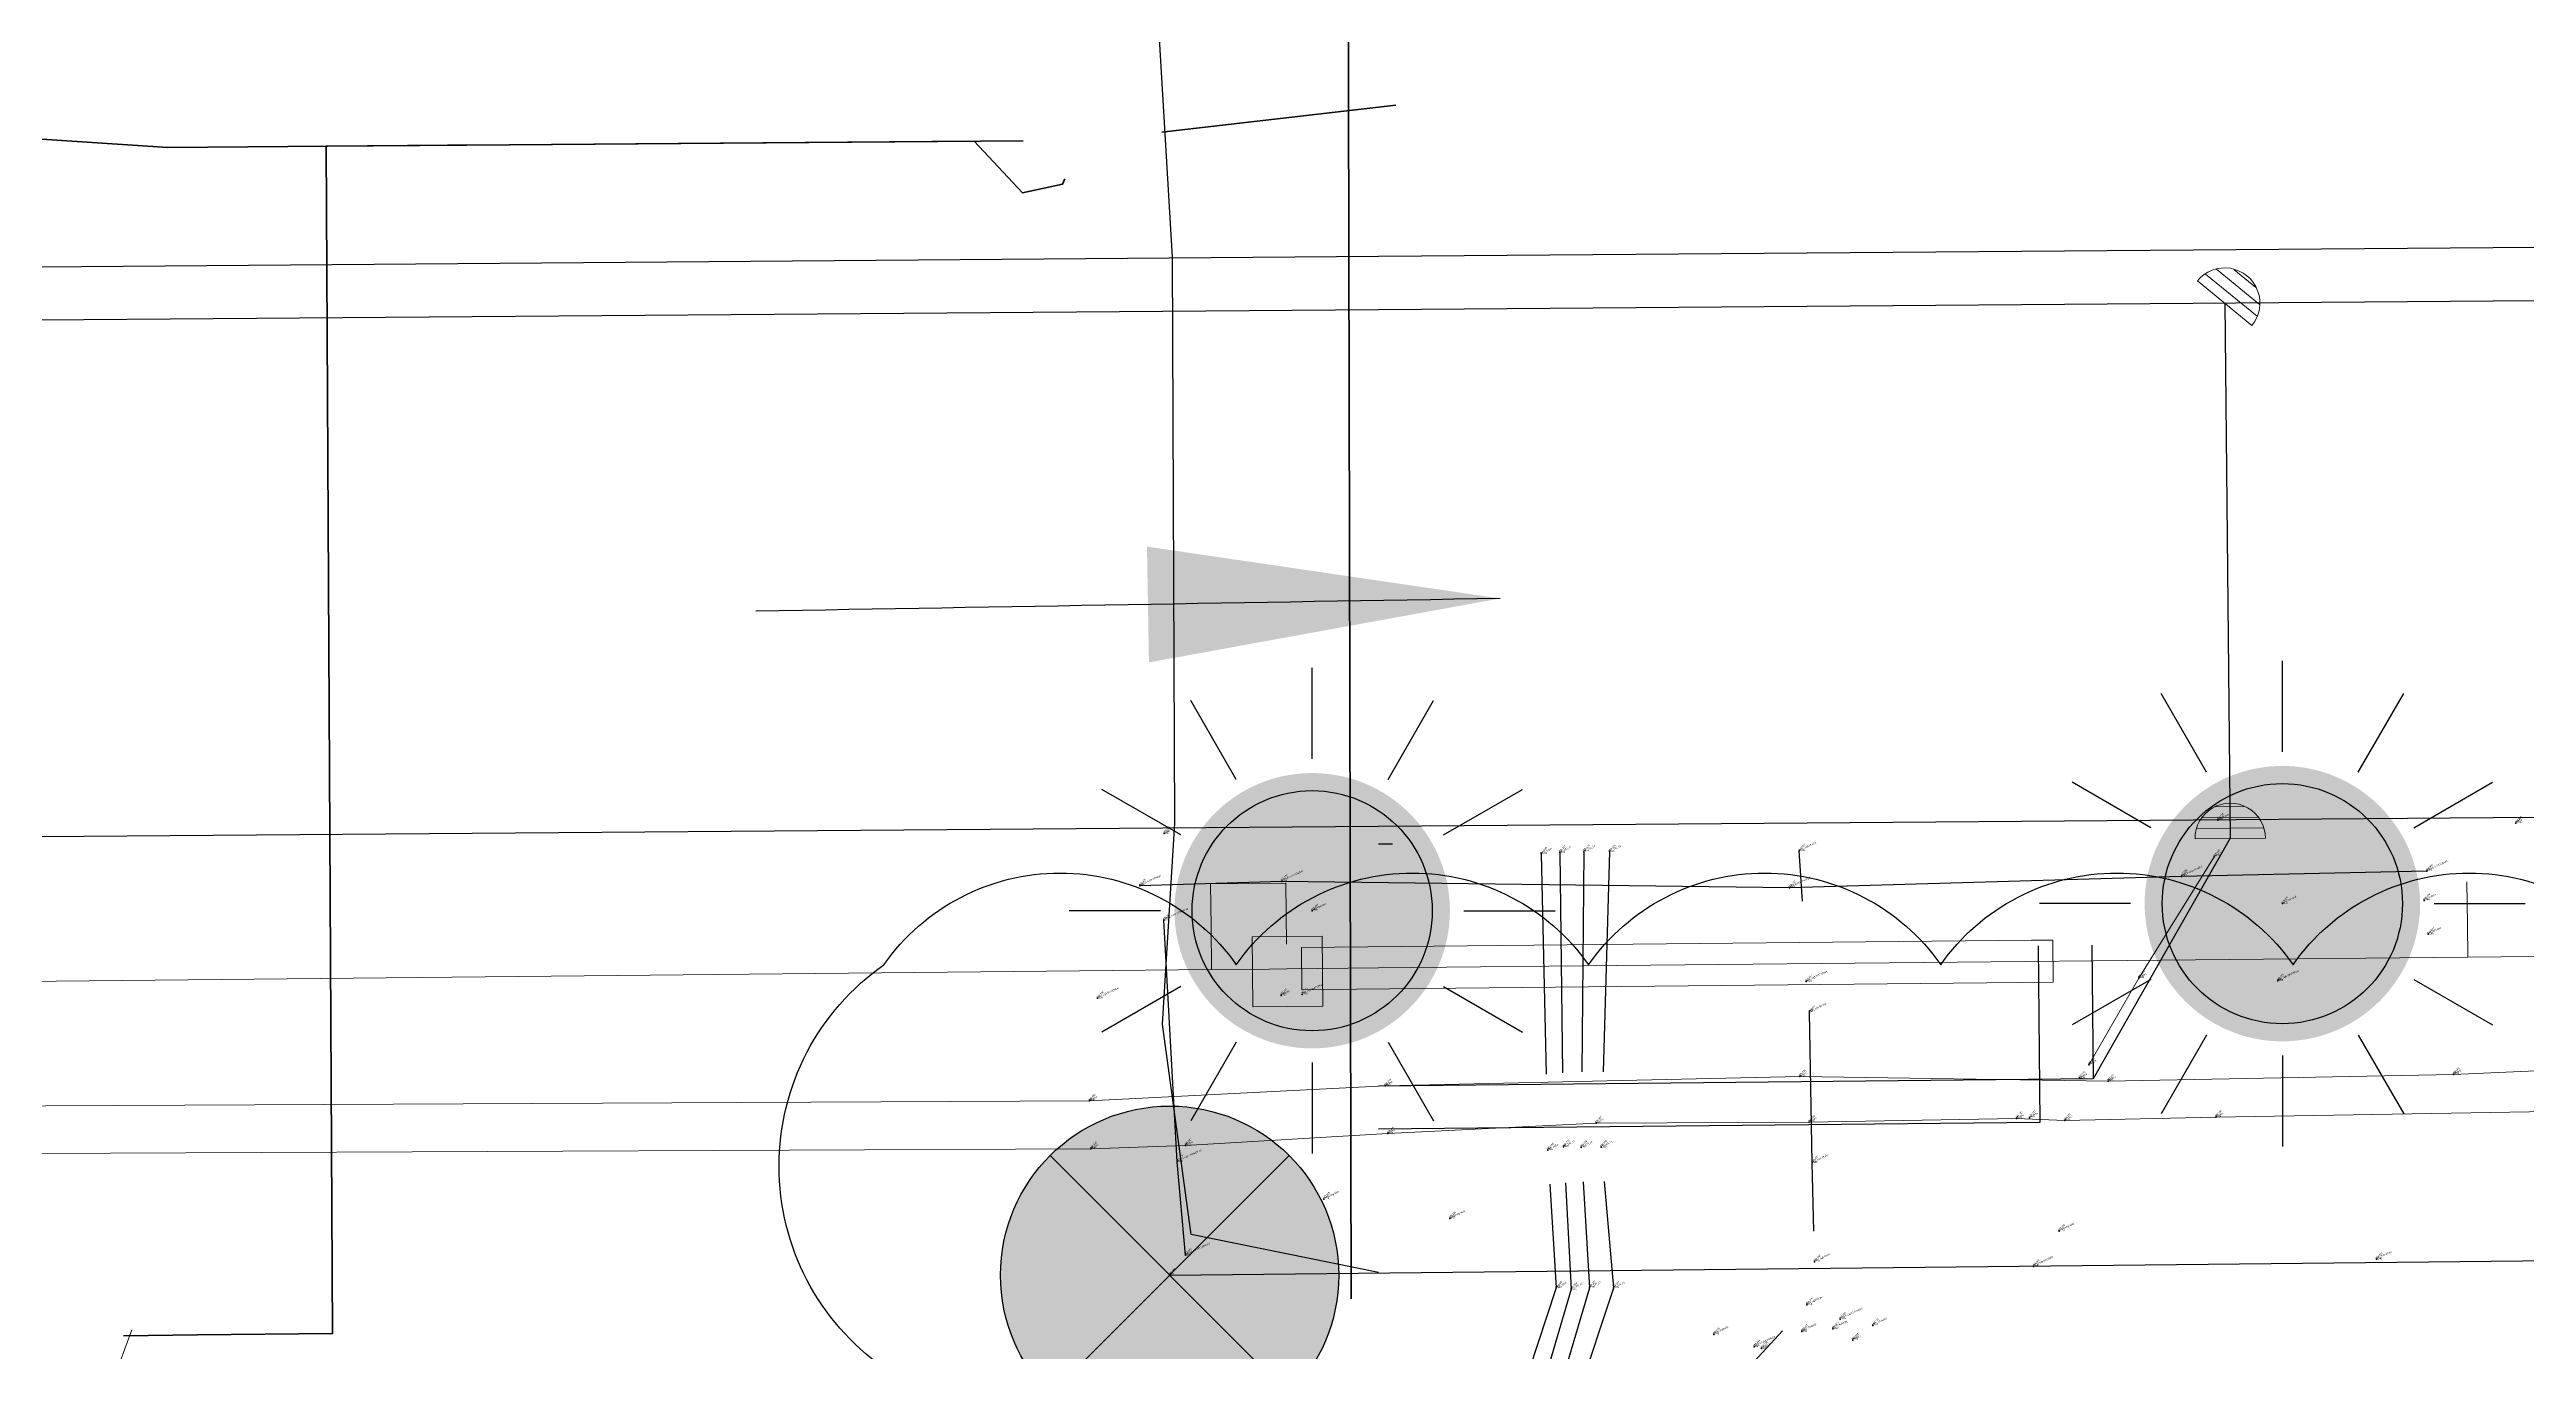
# Model space of a CAD drawing. Extents: x 39620 to 40409, y 5930668 to 5931695.
# Drawn here: x 39962.3 to 40032.6, y 5931197.8 to 5931234.8 of the extents above; entities that cross this region are included whole.
import ezdxf

# ---------------------------------------------------------------- set-up
doc = ezdxf.new("R2010")
doc.units = 0
doc.header["$LTSCALE"] = 5
doc.header["$PDSIZE"] = 0.5
doc.linetypes.add('UG_PIPE', pattern=[1.875, 1.25, -0.625])
doc.layers.get('Defpoints').update_dxf_attribs({"color": 9})
for name, color, linetype in [('AS-PIPE-UG', 44, 'UG_PIPE'), ('AS-POWER', 104, 'foc-POWER'), ('AS-POWER-BURIED-ATCO PIPELINES', 241, 'foc-POWER_BURIED'), ('AS-POWER-EXISTING-PP', 72, 'Continuous'), ('AS-POWER-OH-ATCO PIPELINES', 241, 'foc-OHPOWER'), ('AS-ROADS', 254, 'Continuous'), ('AS-SYMBOL', 7, 'Continuous'), ('L-TITLEDB', 4, 'Continuous'), ('PROPOSED-SCOPE', 240, 'Continuous'), ('T-WATER', 160, 'Continuous')]:
    doc.layers.add(name, color=color, linetype=linetype)
for name, color, linetype, lineweight, true_color in [('AS-SANITARY', 7, 'foc-SANITARY', 9, 0x29a300), ('AS-TELUS-ATCO PIPELINES', 7, 'foc-TEL', 9, 0xff9c38), ('AS-WATER PIPE', 7, 'foc-WATER', 9, 0x8ac4ff)]:
    doc.layers.add(name, color=color, linetype=linetype, lineweight=lineweight, true_color=true_color)
doc.layers.add('EPCOR_Drainage-FacilitySymbol', color=7, linetype='Continuous', lineweight=0)
for name, color, linetype, plot in [('Z-DESCRIPTION', 4, 'Continuous', False), ('Z-ELEVATION', 2, 'Continuous', False), ('Z-MSPOINT', 7, 'Continuous', False), ('Z-POINTNUMBER', 6, 'Continuous', False)]:
    doc.layers.add(name, color=color, linetype=linetype, plot=plot)
doc.styles.add('80CG', font='', dxfattribs={"height": 10})
doc.styles.add('DESCRIPTION', font='', dxfattribs={"height": 2.5})
doc.styles.add('ELEVATION', font='', dxfattribs={"height": 2.5})
doc.styles.add('foc-LtypeFont', font='', dxfattribs={"height": 7.35})
doc.styles.add('POINTNUMBER', font='', dxfattribs={"height": 2.5})
doc.styles.get('80CG').set_extended_font_data('Arial Narrow')
doc.styles.get('DESCRIPTION').set_extended_font_data('Arial Narrow')
doc.styles.get('ELEVATION').set_extended_font_data('Arial Narrow')
doc.styles.get('foc-LtypeFont').set_extended_font_data('Arial Narrow')
doc.styles.get('POINTNUMBER').set_extended_font_data('Arial Narrow')
doc.linetypes.add('foc-OHPOWER', pattern='A,10,-1,["O/P",foc-LtypeFont,S=0.2,R=0,X=-0.5,Y=-0.75],-3.25', length=14.25)
doc.linetypes.add('foc-POWER', pattern='A,6,-1,["P",foc-LtypeFont,S=0.2,R=0,X=-0.625,Y=-0.75],-1.24,4', length=12.24)
doc.linetypes.add('foc-POWER_BURIED', pattern='A,10,-1,["P",foc-LtypeFont,S=0.2,R=0,X=-0.425,Y=-0.75],-2', length=13)
doc.linetypes.add('foc-SANITARY', pattern='A,10,-1,["SN",foc-LtypeFont,S=0.2,R=0,X=-0.5,Y=-0.75],-2.75', length=13.75)
doc.linetypes.add('foc-TEL', pattern='A,2,-1,["T",foc-LtypeFont,S=0.2,R=0,X=-0.425,Y=-0.75],-1.24,8', length=12.24)
doc.linetypes.add('foc-WATER', pattern='A,10,-1,["W",foc-LtypeFont,S=0.2,R=0,X=-0.425,Y=-0.75],-2', length=13)
doc.dimstyles.new('Compass 5 000', dxfattribs={"dimscale": 5, "dimtxt": 9, "dimasz": 2, "dimexe": 0.2, "dimexo": 0.0625, "dimgap": 0.5, "dimtad": 0, "dimtih": 1, "dimtoh": 1, "dimzin": 0, "dimdsep": 46, "dimtxsty": '80CG', "dimcen": 0.1, "dimse1": 1, "dimse2": 1, "dimclrd": 256, "dimclrt": 256, "dimaunit": 1, "dimadec": 4, "dimazin": 0, "dimtfac": 0.06, "dimtofl": 0, "dimtmove": 0, "dimatfit": 1, "dimfxl": 0.2, "dimtolj": 1, "dimtzin": 0, "dimlwd": -1, "dimarcsym": 0})

# ---------------------------------------------------------------- blocks, each defined once
blk = doc.blocks.new('CBMH.')
at = {"layer": 'EPCOR_Drainage-FacilitySymbol', "color": 3, "linetype": 'Continuous', "lineweight": 0}
for p, q in [((0.4, 0.899), (-0.415, 0.893)), ((-1, -0.017), (1, 0)), ((0.947, 0.294), (-0.947, 0.278)), ((0.785, 0.598), (-0.791, 0.585))]:
    blk.add_line(p, q, dxfattribs=at)
blk.add_arc((0, -0.005), 1, 0.28666, 180.68532, dxfattribs=at)
blk = doc.blocks.new('CBMH.2')
at = {"layer": 'EPCOR_Drainage-FacilitySymbol', "color": 3, "linetype": 'Continuous', "lineweight": 0}
for p, q in [((0.916, -0.38), (-0.55, 0.82)), ((0.986, -0.043), (-0.233, 0.955)), ((0.883, 0.435), (0.253, 0.951)), ((-0.779, 0.627), (0.768, -0.64))]:
    blk.add_line(p, q, dxfattribs=at)
blk.add_arc((-0.003, -0.004), 1, 320.48036, 140.87902, dxfattribs=at)
blk = doc.blocks.new('POWERPOLE')
h = blk.add_hatch(color=255)
edge = h.paths.add_edge_path()
edge.add_arc((0, 0), 0.96, 0, 360)
at = {"linetype": 'Continuous'}
for p, q in [((0.679, -0.679), (-0.679, 0.679)), ((-0.679, -0.679), (0.679, 0.679))]:
    blk.add_line(p, q, dxfattribs=at)
blk.add_circle((0, 0), 0.96, dxfattribs=at)
blk = doc.blocks.new('lightpole')
h = blk.add_hatch(color=255)
h.dxf.hatch_style = 1
h.paths.add_polyline_path([(-0.782, 0, 1), (0.782, 0, 1)])
h.paths.add_polyline_path([(0.682, 0, -1), (-0.682, 0, -1)], flags=16)
h = blk.add_hatch(color=48)
h.dxf.hatch_style = 1
edge = h.paths.add_edge_path()
edge.add_arc((0, 0), 0.682, 0, 360)
at = {"color": 48}
for p, q in [((0, 0.862), (0, 1.379)), ((-0.431, 0.746), (-0.689, 1.194)), ((0.431, 0.746), (0.689, 1.194)), ((-0.746, 0.431), (-1.194, 0.689)), ((0.746, 0.431), (1.194, 0.689)), ((-0.862, 0), (-1.379, 0)), ((0.862, 0), (1.379, 0)), ((-0.746, -0.431), (-1.194, -0.689)), ((0.746, -0.431), (1.194, -0.689)), ((-0.431, -0.746), (-0.689, -1.194)), ((0.431, -0.746), (0.689, -1.194)), ((0, -0.862), (0, -1.379))]:
    blk.add_line(p, q, dxfattribs=at)
blk.add_circle((0, 0), 0.682, dxfattribs=at)

msp = doc.modelspace()

# ---------------------------------------------------------------- linework, layer by layer
at = {"layer": 'AS-PIPE-UG', "flags": 128}
for points in [[(40001.948, 5931176.569), (40001.601, 5931178.685), (40003.03, 5931187.525), (40004.407, 5931190.085), (40005.565, 5931191.637), (40007.361, 5931193.522), (40009.612, 5931195.685), (40010.666, 5931197.555), (40012.162, 5931199.168), (40012.381, 5931200.386), (40012.312, 5931203.193), (40012.236, 5931207.477), (40011.946, 5931212.052)], [(40004.62, 5931211.965), (40004.804, 5931203.559), (40005.045, 5931199.642), (40003.516, 5931194.992), (40000.559, 5931189.344), (39998.835, 5931184.067), (39998.91, 5931180.6), (39999.004, 5931176.411)], [(40005.149, 5931212.003), (40005.252, 5931203.647), (40005.473, 5931199.605), (40004.119, 5931195.034), (40000.897, 5931189.281), (40000.066, 5931182.87), (39999.753, 5931180.617), (39999.339, 5931178.143), (39999.592, 5931173.911), (39999.724, 5931170.153), (40000.257, 5931163.953), (40000.273, 5931156.278), (40000.29, 5931150.853), (40000.653, 5931141.427), (40000.542, 5931134.452), (40000.516, 5931127.528)], [(40005.826, 5931212.029), (40005.753, 5931203.631), (40005.993, 5931199.647), (40004.649, 5931195.118), (40001.468, 5931188.9), (40000.845, 5931182.096), (40000.318, 5931180.658), (40000.385, 5931178.102), (40000.653, 5931170.209), (40000.686, 5931163.931), (40000.973, 5931157.127), (40000.911, 5931150.862), (40001.216, 5931141.437), (40001.18, 5931134.462), (40001.104, 5931127.53)], [(40006.56, 5931212.03), (40006.32, 5931203.638), (40006.67, 5931199.638), (40005.322, 5931195.567), (40004.312, 5931191.557), (40002.465, 5931186.102), (40001.548, 5931182.152), (40001.03, 5931176.787), (40001.348, 5931171.31)]]:
    msp.add_lwpolyline(points, dxfattribs=at)
at = {"layer": 'AS-POWER', "linetype": 'Continuous', "lineweight": 30, "flags": 128}
msp.add_lwpolyline([(40000, 5931200.081), (39994.68, 5931201.16), (39993.87, 5931207.13), (39994.22, 5931212.84), (39994.15, 5931228.91), (39993.48, 5931240.22), (39988.48, 5931240.22), (39982.27, 5931240.268), (39982.02, 5931240.27)], dxfattribs=at)
at = {"layer": 'AS-POWER-BURIED-ATCO PIPELINES', "flags": 128}
for points in [[(40029.764, 5931211.479), (40022.791, 5931211.325), (40011.671, 5931211.005), (39997.251, 5931211.187), (39993.226, 5931211.056)], [(39994.523, 5931200.573), (39994.283, 5931203.223), (39993.907, 5931210.081)]]:
    msp.add_lwpolyline(points, dxfattribs=at)
at = {"layer": 'AS-POWER-OH-ATCO PIPELINES', "flags": 128}
msp.add_lwpolyline([(39994.072, 5931200.007), (40052.134, 5931200.625), (40076.937, 5931200.927)], dxfattribs=at)
at = {"layer": 'AS-ROADS', "lineweight": 30}
for p, q in [((40000, 5931228.933), (40186.351, 5931230.41)), ((39710.474, 5931226.638), (40000, 5931228.933)), ((40185.658, 5931214.194), (40000, 5931212.748)), ((40000, 5931212.748), (39639.783, 5931209.941))]:
    msp.add_line(p, q, dxfattribs=at)
at = {"layer": 'AS-ROADS', "linetype": 'Continuous', "lineweight": 30}
for p, q in [((40000, 5931227.422), (40186.363, 5931228.87)), ((39931.979, 5931226.894), (40000, 5931227.422))]:
    msp.add_line(p, q, dxfattribs=at)
at = {"layer": 'AS-SANITARY', "lineweight": 30}
for p, q in [((40024.024, 5931227.609), (40024.179, 5931212.412)), ((40024.179, 5931212.412), (40020.286, 5931205.578)), ((40018.724, 5931209.359), (40018.775, 5931204.344)), ((40020.248, 5931209.375), (40020.286, 5931205.578))]:
    msp.add_line(p, q, dxfattribs=at)
at = {"layer": 'AS-SANITARY', "flags": 128}
for points in [[(40020.163, 5931205.979), (40021.583, 5931208.443), (40023.72, 5931211.885)], [(39805.458, 5931203.439), (39926.598, 5931204.639), (39991.796, 5931204.951), (40000.188, 5931205.379), (40011.957, 5931205.642), (40020.715, 5931205.517), (40030.515, 5931205.704), (40034.132, 5931205.861), (40044.451, 5931205.856), (40137.62, 5931206.755)], [(39806.233, 5931202.19), (39906.19, 5931203.21), (39991.839, 5931203.594), (39994.52, 5931203.686), (40000.266, 5931204.024), (40006.176, 5931204.318), (40012.222, 5931204.35), (40018.109, 5931204.452), (40019.479, 5931204.401), (40023.767, 5931204.49), (40033.233, 5931204.649), (40045.041, 5931204.374), (40119.498, 5931205.354)]]:
    msp.add_lwpolyline(points, dxfattribs=at)
at = {"layer": 'AS-SANITARY', "lineweight": 30, "flags": 128}
for points in [[(40020.286, 5931205.578), (40000, 5931205.375)], [(40018.775, 5931204.344), (40000, 5931204.155)]]:
    msp.add_lwpolyline(points, dxfattribs=at)
at = {"layer": 'AS-TELUS-ATCO PIPELINES', "lineweight": 13, "flags": 128}
for points in [[(39999.221, 5931199.331), (39999.136, 5931237.822)], [(39970.276, 5931203.984), (39970.307, 5931198.346), (39964.378, 5931198.287)], [(39964.61, 5931198.45), (39957.878, 5931180.165), (39957.974, 5931166.558)]]:
    msp.add_lwpolyline(points, dxfattribs=at)
at = {"layer": 'AS-TELUS-ATCO PIPELINES', "lineweight": 40, "flags": 128}
for points in [[(39999.221, 5931199.331), (39999.136, 5931237.822)], [(39683.133, 5931231.232), (39704.034, 5931231.448), (39803.697, 5931232.187), (39903.224, 5931233.026), (39952.157, 5931233.413), (39952.155, 5931232.914), (39965.63, 5931232.021), (39973.568, 5931232.084), (39974.117, 5931232.088), (39989.918, 5931232.213)], [(40000.494, 5931233.228), (39993.852, 5931232.457)], [(39964.378, 5931198.287), (39966.472, 5931198.308), (39970.307, 5931198.346), (39970.124, 5931232.056), (39974.117, 5931232.088), (39988.523, 5931232.202), (39989.898, 5931230.739), (39991.033, 5931230.984), (39991.101, 5931231.135)]]:
    msp.add_lwpolyline(points, dxfattribs=at)
at = {"layer": 'AS-WATER PIPE', "lineweight": 13, "flags": 128}
for points in [[(39995.26, 5931208.68), (39996.893, 5931208.697), (39997.394, 5931208.702), (40000, 5931208.728), (40030.919, 5931209.038), (40128.439, 5931210.016), (40132.402, 5931210.056), (40134.035, 5931210.072), (40134.535, 5931210.077), (40135.035, 5931210.082), (40162.096, 5931210.353), (40166.133, 5931210.394), (40179.497, 5931223.989), (40181.168, 5931225.689), (40250.506, 5931225.636), (40250.471, 5931226.359), (40250.507, 5931227.425)], [(39856.017, 5931207.343), (39931.979, 5931208.046), (39946.517, 5931208.191), (39995.26, 5931208.68), (39995.247, 5931209.899), (39995.235, 5931211.118), (39997.369, 5931211.14), (39997.386, 5931209.408)], [(40030.898, 5931211.171), (40030.91, 5931209.951), (40030.919, 5931209.038)], [(39996.435, 5931207.627), (39998.419, 5931207.647), (39998.399, 5931209.631), (39996.415, 5931209.611), (39996.435, 5931207.627)]]:
    msp.add_lwpolyline(points, dxfattribs=at)
msp.add_lwpolyline([(39998.426, 5931208.112), (40019.152, 5931208.32), (40019.14, 5931209.52), (40018.54, 5931209.514), (39997.814, 5931209.306), (39997.826, 5931208.106), (39998.426, 5931208.112), (39997.826, 5931208.106), (39997.814, 5931209.306), (40018.54, 5931209.514), (40019.14, 5931209.52), (40019.152, 5931208.32)], close=True, dxfattribs=at)
at = {"layer": 'L-TITLEDB', "linetype": 'Continuous', "lineweight": 30}
msp.add_line((40000.396, 5931212.245), (40000, 5931212.242), dxfattribs=at)
at = {"layer": 'PROPOSED-SCOPE', "flags": 128}
msp.add_lwpolyline([(39985.962, 5931147.377, -0.520567), (39985.962, 5931157.377, -0.520567), (39985.962, 5931167.377, -0.520567), (39985.962, 5931177.377, -0.520567), (39985.962, 5931187.377, -0.520567), (39985.962, 5931197.377, -0.520567), (39985.962, 5931208.82, -0.520567), (39995.962, 5931208.82, -0.520567), (40005.962, 5931208.82, -0.520567), (40015.962, 5931208.82, -0.520567), (40025.962, 5931208.82, -0.520567), (40035.962, 5931208.82, -0.520567), (40045.962, 5931208.82, -0.520567), (40055.962, 5931208.82, -0.520567), (40065.962, 5931208.82, -0.520567), (40069.154, 5931202.012, -0.520567), (40069.154, 5931192.012, -0.520567), (40069.154, 5931182.012, -0.520567), (40069.154, 5931172.012, -0.520567), (40069.154, 5931162.012, -0.520567), (40069.154, 5931152.012, -0.520567), (40069.154, 5931142.012, -0.520567)], format="xyb", dxfattribs=at)
at = {"layer": 'Z-MSPOINT'}
for p in [(40023.828, 5931212.924, 678.758), (40032.289, 5931212.839, 678.888), (39993.917, 5931212.543, 679.165), (40011.946, 5931212.052, 679.097), (40004.62, 5931211.965, 679.089), (40005.149, 5931212.003, 679.107), (40005.826, 5931212.029, 679.12), (40006.56, 5931212.03, 679.119), (40023.72, 5931211.885, 679.009), (40029.764, 5931211.479, 678.9), (39993.226, 5931211.056, 679.285), (39997.251, 5931211.187, 679.18), (40011.671, 5931211.005, 679.1), (40022.791, 5931211.325, 679.036), (40029.684, 5931210.647, 678.958), (39993.907, 5931210.081, 679.314), (39998.118, 5931210.353, 679.228), (40025.658, 5931210.554, 679.029), (40029.8, 5931209.685, 679.079), (39992.027, 5931207.867, 679.332), (39997.238, 5931207.948, 679.244), (39997.832, 5931207.978, 679.321), (40012.142, 5931208.34, 679.217), (40021.583, 5931208.443, 679.164), (40025.529, 5931208.362, 679.085), (40012.236, 5931207.477, 679.217), (40020.163, 5931205.979, 679.18), (40000.188, 5931205.379, 679.373), (40011.957, 5931205.642, 679.235), (40019.896, 5931205.597, 679.271), (40020.715, 5931205.517, 679.213), (40030.515, 5931205.704, 679.185), (39991.796, 5931204.951, 679.493), (40006.176, 5931204.318, 679.351), (40012.222, 5931204.35, 679.268), (40018.109, 5931204.452, 679.192), (40018.478, 5931204.474, 679.292), (40019.479, 5931204.401, 679.181), (40023.767, 5931204.49, 679.199), (39994.52, 5931203.686, 679.392), (40000.266, 5931204.024, 679.358), (40005.252, 5931203.647, 679.336), (40005.753, 5931203.631, 679.35), (40006.32, 5931203.638, 679.33), (39991.839, 5931203.594, 679.52), (39994.283, 5931203.223, 679.428), (40004.804, 5931203.559, 679.335), (40012.312, 5931203.193, 679.272), (39998.446, 5931202.165, 679.339), (40002.025, 5931201.613, 679.225), (40019.319, 5931201.257, 679.209), (39994.523, 5931200.573, 679.495), (40012.381, 5931200.386, 679.282), (40018.593, 5931200.254, 679.186), (40028.333, 5931200.458, 679.251), (39994.072, 5931200.007, 679.585), (40005.045, 5931199.642, 679.325), (40005.473, 5931199.605, 679.312), (40005.993, 5931199.647, 679.307), (40006.67, 5931199.638, 679.307), (40012.162, 5931199.168, 679.306), (40013.103, 5931198.757, 679.334), (40009.52, 5931198.325, 678.453), (40012.018, 5931198.406, 678.457), (40012.901, 5931198.487, 678.419), (40013.461, 5931198.161, 679.361), (40014.03, 5931198.577, 678.444), (40010.663, 5931197.971, 678.444), (40010.875, 5931197.923, 679.719)]:
    msp.add_point(p, dxfattribs=at)

# ---------------------------------------------------------------- block references
at = {"layer": 'AS-POWER-EXISTING-PP', "xscale": 5, "yscale": 5, "zscale": 5}
msp.add_blockref('POWERPOLE', (39994.072, 5931200.007), dxfattribs=at)
at = {"layer": 'AS-SYMBOL', "color": 2, "xscale": 4.999081765, "yscale": 4.999081765, "zscale": 4.999081765}
for p in [(39998.118, 5931210.353), (40025.658, 5931210.554)]:
    msp.add_blockref('lightpole', p, dxfattribs=at)
at = {"layer": 'Defpoints', "color": 3, "linetype": 'Continuous', "lineweight": 0}
for name, p in [('CBMH.2', (40024.024, 5931227.609)), ('CBMH.', (40024.179, 5931212.412))]:
    msp.add_blockref(name, p, dxfattribs=at)

# ---------------------------------------------------------------- texts
at = {"layer": 'Z-DESCRIPTION', "style": 'DESCRIPTION'}
for s, height, p in [('CAtchbasin', 0.05, (40023.828, 5931212.924)), ('CURB', 0.05, (40032.289, 5931212.839)), ('CURB', 0.05, (39993.917, 5931212.543)), ('Pipe_ug14', 0.05, (40004.62, 5931211.965)), ('P/L_UG_13', 0.05, (40005.149, 5931212.003)), ('P/L_UG_12', 0.05, (40005.826, 5931212.029)), ('P/L_UG_11', 0.05, (40006.56, 5931212.03)), ('Pipe_ug6 9ft 10in', 0.04999, (40011.946, 5931212.052)), ('CABLE-UG6 POWER', 0.04999, (39997.251, 5931211.187)), ('CABLE-UG6 POWER', 0.04999, (40022.791, 5931211.325)), ('SEwer3', 0.05, (40023.72, 5931211.885)), ('CABLE-UG6 POWER', 0.04999, (40029.764, 5931211.479)), ('CABLE-UG6 POWER', 0.04999, (39993.226, 5931211.056)), ('CABLE-UG6 POWER', 0.04999, (40011.671, 5931211.005)), ('Lampstandard', 0.04999, (40025.658, 5931210.554)), ('Fire Hydrant', 0.04999, (40029.684, 5931210.647)), ('CABLE-UG7 POWER X2', 0.04999, (39993.907, 5931210.081)), ('Lampstandard', 0.04999, (39998.118, 5931210.353)), ('WATERvalve', 0.05, (40029.8, 5931209.685)), ('Pipe_ug8 WATERline', 0.04999, (40012.142, 5931208.34)), ('SEwer3', 0.05, (40021.583, 5931208.443)), ('Pipe_ug8 WATERline', 0.04999, (40025.529, 5931208.362)), ('Pipe_ug8 WATERline', 0.04999, (39992.027, 5931207.867)), ('manhole', 0.05, (39997.238, 5931207.948)), ('Pipe_ug8 WATERline', 0.04999, (39997.832, 5931207.978)), ('Pipe_ug6 9ft 10in', 0.04999, (40012.236, 5931207.477)), ('SEwer2', 0.05, (40011.957, 5931205.642)), ('manhole', 0.05, (40019.896, 5931205.597)), ('SEwer3', 0.05, (40020.163, 5931205.979)), ('SEwer2', 0.05, (40030.515, 5931205.704)), ('SEwer2', 0.05, (39991.796, 5931204.951)), ('SEwer2', 0.05, (40000.188, 5931205.379)), ('SEwer2', 0.05, (40020.715, 5931205.517)), ('SEwer1', 0.05, (40006.176, 5931204.318)), ('SEwer1', 0.05, (40012.222, 5931204.35)), ('SEwer1', 0.05, (40018.109, 5931204.452)), ('manhole', 0.05, (40018.478, 5931204.474)), ('SEwer1', 0.05, (40019.479, 5931204.401)), ('SEwer1', 0.05, (40023.767, 5931204.49)), ('SEwer1', 0.05, (39991.839, 5931203.594)), ('SEwer1', 0.05, (39994.52, 5931203.686)), ('SEwer1', 0.05, (40000.266, 5931204.024)), ('Pipe_ug14', 0.05, (40004.804, 5931203.559)), ('P/L_UG_13', 0.05, (40005.252, 5931203.647)), ('P/L_UG_12', 0.05, (40005.753, 5931203.631)), ('P/L_UG_11', 0.05, (40006.32, 5931203.638)), ('CABLE-UG7 POWER X2', 0.04999, (39994.283, 5931203.223)), ('Pipe_ug6 7ft 4in', 0.04999, (40012.312, 5931203.193)), ('monitoring Well', 0.04999, (39998.446, 5931202.165)), ('monitoring Well', 0.04999, (40002.025, 5931201.613)), ('CABLE-UG7 POWER X2', 0.04999, (39994.523, 5931200.573)), ('monitoring Well', 0.04999, (40019.319, 5931201.257)), ('Pipe_ug6 6ft 2in', 0.04999, (40012.381, 5931200.386)), ('PP 6.40m 6POWER', 0.04999, (40018.593, 5931200.254)), ('10m Chk 5.54m', 0.04999, (40028.333, 5931200.458)), ('PP_', 0.05, (39994.072, 5931200.007)), ('Pipe_ug14', 0.05, (40005.045, 5931199.642)), ('P/L_UG_13', 0.05, (40005.473, 5931199.605)), ('P/L_UG_12', 0.05, (40005.993, 5931199.647)), ('P/L_UG_11', 0.05, (40006.67, 5931199.638)), ('Pipe_ug6 5ft 3in', 0.04999, (40012.162, 5931199.168)), ('PED3 POWER', 0.05, (40012.901, 5931198.487)), ('CABLE-UG16 POWER', 0.04999, (40013.103, 5931198.757)), ('PED3 POWER', 0.05, (40014.03, 5931198.577)), ('PED2 POWER', 0.05, (40009.52, 5931198.325)), ('CABLE-UG8 POWER', 0.04999, (40010.663, 5931197.971)), ('PANEL2', 0.05, (40010.875, 5931197.923)), ('PED2 POWER', 0.05, (40012.018, 5931198.406)), ('PANEL1', 0.05, (40013.461, 5931198.161))]:
    msp.add_text(s, height=height, rotation=24, dxfattribs=at).set_placement(p)
at = {"layer": 'Z-ELEVATION', "style": 'ELEVATION'}
for s, p in [('678.758', (40023.828, 5931212.924)), ('678.888', (40032.289, 5931212.839)), ('679.165', (39993.917, 5931212.543)), ('679.089', (40004.62, 5931211.965)), ('679.107', (40005.149, 5931212.003)), ('679.120', (40005.826, 5931212.029)), ('679.119', (40006.56, 5931212.03)), ('679.097', (40011.946, 5931212.052)), ('679.009', (40023.72, 5931211.885)), ('679.180', (39997.251, 5931211.187)), ('679.036', (40022.791, 5931211.325)), ('678.900', (40029.764, 5931211.479)), ('679.285', (39993.226, 5931211.056)), ('679.100', (40011.671, 5931211.005)), ('679.029', (40025.658, 5931210.554)), ('678.958', (40029.684, 5931210.647)), ('679.314', (39993.907, 5931210.081)), ('679.228', (39998.118, 5931210.353)), ('679.079', (40029.8, 5931209.685)), ('679.217', (40012.142, 5931208.34)), ('679.164', (40021.583, 5931208.443)), ('679.085', (40025.529, 5931208.362)), ('679.332', (39992.027, 5931207.867)), ('679.244', (39997.238, 5931207.948)), ('679.321', (39997.832, 5931207.978)), ('679.217', (40012.236, 5931207.477)), ('679.235', (40011.957, 5931205.642)), ('679.271', (40019.896, 5931205.597)), ('679.180', (40020.163, 5931205.979)), ('679.185', (40030.515, 5931205.704)), ('679.493', (39991.796, 5931204.951)), ('679.373', (40000.188, 5931205.379)), ('679.213', (40020.715, 5931205.517)), ('679.351', (40006.176, 5931204.318)), ('679.268', (40012.222, 5931204.35)), ('679.192', (40018.109, 5931204.452)), ('679.292', (40018.478, 5931204.474)), ('679.181', (40019.479, 5931204.401)), ('679.199', (40023.767, 5931204.49)), ('679.520', (39991.839, 5931203.594)), ('679.392', (39994.52, 5931203.686)), ('679.358', (40000.266, 5931204.024)), ('679.335', (40004.804, 5931203.559)), ('679.336', (40005.252, 5931203.647)), ('679.350', (40005.753, 5931203.631)), ('679.330', (40006.32, 5931203.638)), ('679.428', (39994.283, 5931203.223)), ('679.272', (40012.312, 5931203.193)), ('679.339', (39998.446, 5931202.165)), ('679.225', (40002.025, 5931201.613)), ('679.209', (40019.319, 5931201.257)), ('679.585', (39994.072, 5931200.007)), ('679.495', (39994.523, 5931200.573)), ('679.282', (40012.381, 5931200.386)), ('679.186', (40018.593, 5931200.254)), ('679.251', (40028.333, 5931200.458)), ('679.325', (40005.045, 5931199.642)), ('679.312', (40005.473, 5931199.605)), ('679.307', (40005.993, 5931199.647)), ('679.307', (40006.67, 5931199.638)), ('679.306', (40012.162, 5931199.168)), ('679.334', (40013.103, 5931198.757)), ('678.444', (40014.03, 5931198.577)), ('678.453', (40009.52, 5931198.325)), ('678.444', (40010.663, 5931197.971)), ('679.719', (40010.875, 5931197.923)), ('678.457', (40012.018, 5931198.406)), ('678.419', (40012.901, 5931198.487)), ('679.361', (40013.461, 5931198.161))]:
    msp.add_text(s, height=0.05, rotation=44.99999, dxfattribs=at).set_placement(p)
at = {"layer": 'Z-POINTNUMBER', "style": 'POINTNUMBER'}
for s, p in [('2243', (40023.828, 5931212.924)), ('2328', (40032.289, 5931212.839)), ('2327', (39993.917, 5931212.543)), ('2123', (40005.149, 5931212.003)), ('2122', (40005.826, 5931212.029)), ('2121', (40006.56, 5931212.03)), ('2118', (40011.946, 5931212.052)), ('2124', (40004.62, 5931211.965)), ('2262', (40022.791, 5931211.325)), ('2242', (40023.72, 5931211.885)), ('2261', (40029.764, 5931211.479)), ('2265', (39993.226, 5931211.056)), ('2264', (39997.251, 5931211.187)), ('2263', (40011.671, 5931211.005)), ('2244', (40029.684, 5931210.647)), ('2270', (39993.907, 5931210.081)), ('2258', (39998.118, 5931210.353)), ('2259', (40025.658, 5931210.554)), ('2260', (40029.8, 5931209.685)), ('2256', (39992.027, 5931207.867)), ('2257', (39997.238, 5931207.948)), ('2255', (39997.832, 5931207.978)), ('2254', (40012.142, 5931208.34)), ('2241', (40021.583, 5931208.443)), ('2253', (40025.529, 5931208.362)), ('2117', (40012.236, 5931207.477)), ('2240', (40020.163, 5931205.979)), ('2234', (40030.515, 5931205.704)), ('2237', (40000.188, 5931205.379)), ('2236', (40011.957, 5931205.642)), ('2239', (40019.896, 5931205.597)), ('2235', (40020.715, 5931205.517)), ('2238', (39991.796, 5931204.951)), ('2224', (40006.176, 5931204.318)), ('2225', (40012.222, 5931204.35)), ('2226', (40018.109, 5931204.452)), ('2227', (40018.478, 5931204.474)), ('2228', (40019.479, 5931204.401)), ('2229', (40023.767, 5931204.49)), ('2187', (39991.839, 5931203.594)), ('2222', (39994.52, 5931203.686)), ('2223', (40000.266, 5931204.024)), ('2125', (40004.804, 5931203.559)), ('2126', (40005.252, 5931203.647)), ('2127', (40005.753, 5931203.631)), ('2128', (40006.32, 5931203.638)), ('2269', (39994.283, 5931203.223)), ('2116', (40012.312, 5931203.193)), ('2276', (39998.446, 5931202.165)), ('2277', (40002.025, 5931201.613)), ('2278', (40019.319, 5931201.257)), ('2268', (39994.523, 5931200.573)), ('2115', (40012.381, 5931200.386)), ('2245', (40018.593, 5931200.254)), ('2246', (40028.333, 5931200.458)), ('2271', (39994.072, 5931200.007)), ('2132', (40005.045, 5931199.642)), ('2131', (40005.473, 5931199.605)), ('2130', (40005.993, 5931199.647)), ('2129', (40006.67, 5931199.638)), ('2114', (40012.162, 5931199.168)), ('2326', (40013.103, 5931198.757)), ('2218', (40009.52, 5931198.325)), ('2217', (40010.663, 5931197.971)), ('2280', (40010.875, 5931197.923)), ('2219', (40012.018, 5931198.406)), ('2220', (40012.901, 5931198.487)), ('2279', (40013.461, 5931198.161)), ('2221', (40014.03, 5931198.577))]:
    msp.add_text(s, height=0.05, dxfattribs=at).set_placement(p)

# ---------------------------------------------------------------- leaders
at = {"layer": 'T-WATER', "path_type": 1}
msp.add_leader([(40003.455, 5931219.218), (39982.327, 5931218.857)], dimstyle='Compass 5 000', override={"dimgap": 0.5, "dimtad": 0}, dxfattribs=at)

doc.saveas('drawing.dxf')
